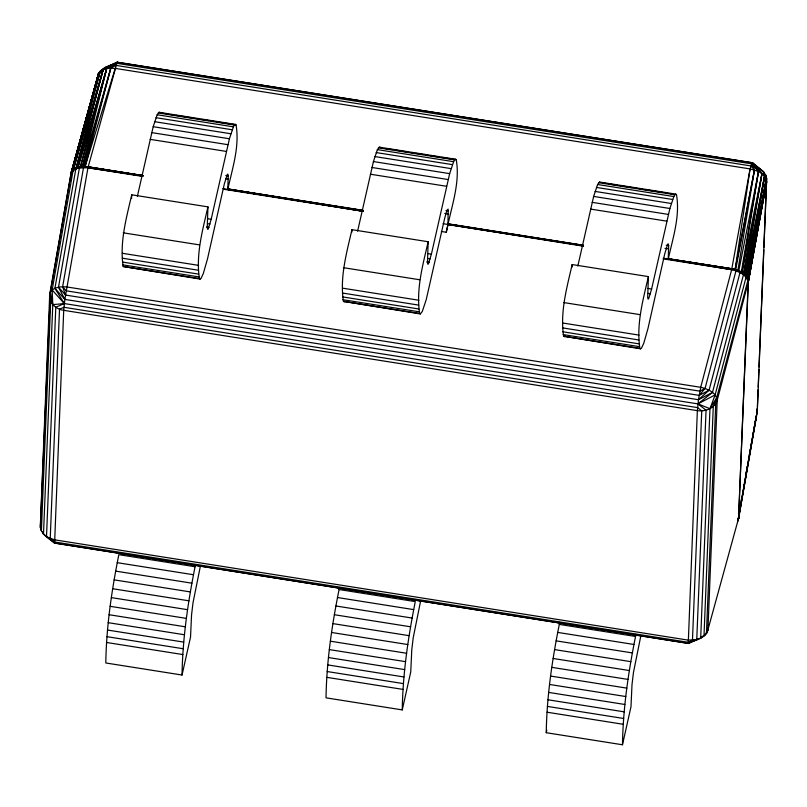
<?xml version="1.0" encoding="UTF-8"?>
<svg xmlns="http://www.w3.org/2000/svg" width="807" height="807" viewBox="0 0 807 807"><rect width="100%" height="100%" fill="white"/><g stroke="black" fill="none" stroke-linecap="round" stroke-linejoin="round"><path stroke-width="1.21" d="M363.029 211.141L227.796 189.413L228.21 175.886L227.907 174.211L227.312 174.272L224.275 184.167L207.54 258.775L203.263 273.694L201.014 278.435L200.126 279.091L123.189 266.512C119.486 242.463 126.356 218.092 131.723 194.81L207.954 206.874L207.238 227.574L207.55 229.238L208.145 229.188L211.182 219.292L229.43 138.764L233.394 126.83L234.444 125.024L235.331 124.369L236.027 124.873C239.78 146.41 232.446 168.098 227.897 188.949L362.999 211.293L223.589 189.242M446.271 232.255L448.006 224.477L448.127 209.084L446.695 210.909L444.506 219.03L426.247 299.568L422.283 311.492L420.346 313.953L343.419 301.374C339.707 277.336 346.576 252.964 351.943 229.672L428.174 241.747L427.468 262.436L427.771 264.111L428.366 264.06L431.402 254.155L449.66 173.626L453.615 161.693L454.664 159.887L455.552 159.231L456.258 159.746C460 181.282 452.666 202.971 448.117 223.811L446.271 232.255L441.348 231.478M752.618 436.658L756.381 415.696L737.911 520.808L738.839 517.206L737.911 520.808L738.627 518.155L748.16 282.601C747.161 274.773 738.425 271.233 731.646 269.689L668.236 259.148L668.66 245.621L668.357 243.946L667.762 244.007L664.726 253.902L647.981 328.51L643.704 343.439L641.454 348.17L640.576 348.826L563.639 336.247C559.937 312.208 566.807 287.827 572.173 264.545L648.404 276.609L647.688 297.309L647.991 298.973L648.586 298.923L651.622 289.027L669.881 208.499L673.845 196.565L674.894 194.759L675.772 194.104L676.478 194.618C680.23 216.145 672.897 237.833 668.347 258.684L663.324 258.371M142.95 175.492L88.145 166.817C81.658 165.264 71.016 167.009 70.592 175.321L100.411 71.026L117.56 62.25L105.132 67.475L98.605 73.286L71.369 172.012L50.367 292.094C46.887 300.9 55.239 309.394 63.713 310.322L697.359 410.652C705.227 411.893 714.699 408.372 717.221 400.232L748.16 282.601L766.136 178.983L765.601 174.857L763.503 171.72L752.396 162.772L117.186 62.23L103.195 69.311L100.411 71.026L98.605 73.286L71.157 172.547L49.711 294.545L40.411 524.005C38.897 533.286 48.662 538.168 54.604 543.071L688.25 643.391L698.317 638.519M668.347 258.684L731.858 268.741C738.798 269.659 747.968 273.644 748.361 281.683L738.516 518.881L757.269 412.014L766.589 181.827L766.65 178.297L765.601 174.857L765.5 177.369M200.126 279.091L199.42 278.576C195.718 254.538 202.587 230.166 207.954 206.874M420.346 313.953L419.65 313.449C415.938 289.41 422.807 265.029 428.174 241.747M640.576 348.826L639.87 348.311C636.168 324.273 643.038 299.901 648.404 276.609M70.471 180.99L71.157 172.547L77.795 167.12L106.756 68.262L117.186 62.23L752.396 162.772L763.503 171.72L766.589 181.827L748.16 282.601L748.382 280.796M97.788 78.471L98.605 73.286L105.132 67.475L117.56 62.25L103.195 69.311L73.034 170.741L52.152 289.965L52.788 304.653L43.497 534.113L54.604 543.071L688.633 643.421L693.849 640.405M195.516 564.597L195.062 566.726L118.831 554.661C111.709 590.341 106.342 626.514 105.808 662.971L182.039 675.035L190.533 637.026L191.552 614.944L193.004 602.789L200.469 565.717M131.571 198.542L131.723 194.81M182.039 675.035C182.574 638.589 187.94 602.415 195.062 566.726M339.515 587.395C332.111 623.761 326.603 660.661 326.028 697.833L402.259 709.908L410.753 671.898L411.772 649.817L413.234 637.661L420.699 600.579M351.842 232.164L351.943 229.672M402.259 709.908C402.804 673.462 408.171 637.278 415.282 601.598L339.051 589.524M640.919 635.452L633.455 672.524L632.002 684.679L630.983 706.761L622.479 744.77L546.248 732.706C546.823 695.533 552.331 658.633 559.735 622.268M572.072 267.036L572.173 264.545M622.479 744.77C623.054 707.608 628.562 670.708 635.966 634.342M694.686 640.102L688.25 643.391C694.333 640.022 702.352 639.215 706.458 633.001L715.759 403.54L716.727 397.599L748.139 279.525L766.136 178.983L764.562 176.178L752.023 162.742L750.076 168.915L731.646 269.689L700.708 387.31L698.499 399.727L697.359 410.652L688.25 643.391C694.938 639.901 706.004 638.408 707.931 629.692L717.221 400.232C716.212 392.404 707.487 388.863 700.708 387.31L67.052 286.989C61.251 286.445 53.988 286.818 50.367 292.094L40.35 527.536L40.864 526.85M757.38 407.222L758.096 389.61M758.197 387.098L758.903 369.485M759.004 366.973L763.745 249.988M763.846 247.477L766.65 178.297L747.363 277.558L747.665 279.968L766.589 181.827L748.24 282.309L766.589 181.827M117.186 62.23L88.013 167.442L64.853 299.397L63.713 310.322L54.604 543.071L52.173 540.387M748.392 281.29L748.301 282.016L748.382 281.482M748.16 282.601L748.392 280.927M738.627 518.155L707.214 632.355L703.997 635.896L713.287 406.425L716.727 397.599L709.978 408.705L697.954 403.893L64.298 303.563L54.926 288.291L75.808 169.077L103.195 69.311L106.756 68.262L115.23 68.393L750.076 168.915L735.147 269.356L735.984 270.839L705.046 388.47L699.175 395.39L65.518 295.059L58.497 287.201L79.389 167.977L80.307 166.575L106.756 68.262L116.642 63.299L751.478 163.811L758.509 171.457L761.959 173.616L745.143 274.662L746.061 277.305L715.113 394.926L709.978 408.705L700.688 638.166L702.554 636.511M752.023 162.742L758.509 171.457L742.037 272.231L743.449 274.784L712.5 392.404L697.954 403.893L706.054 410.228L696.754 639.689L688.068 640.112L54.412 539.792L46.503 536.736L55.794 307.265L64.298 303.563L52.152 289.965M54.926 288.291L64.853 299.397L698.499 399.727L709.071 390.205L740.009 272.574L737.911 270.214L754.464 169.853L751.478 163.811M752.588 163.892L752.396 162.772L764.562 176.178L747.363 277.558L746.061 277.305L745.95 275.52L764.562 176.178L763.503 171.72M758.509 171.457L741.361 271.828L740.009 272.574L738.829 270.577L758.509 171.457L750.076 168.915M764.562 176.178L747.1 277.094L746.061 277.305L764.562 176.178L745.143 274.662L743.449 274.784L761.959 173.616L752.396 162.772M738.516 518.881L756.391 415.686L737.911 520.808M65.518 295.059L62.633 286.747L83.525 167.533L110.862 67.949L116.642 63.299M738.698 514.372L739.141 511.91M741.129 500.804L741.572 498.343M743.56 487.236L744.004 484.765M744.447 482.304L744.841 479.893M745.991 473.669L746.435 471.197M746.879 468.736L747.282 466.315M748.422 460.101L748.835 457.67M749.31 455.168L749.723 452.727M750.187 450.235L752.164 439.149M40.864 521.544L40.713 525.902M101.823 69.755L98.605 73.286L72.186 170.66L73.034 170.741L73.518 169.278L79.389 167.977L82.506 166.383L110.862 67.949L115.986 65.397L750.823 165.919L754.464 169.853L735.712 269.508L735.984 270.839L737.911 270.214M70.653 175.008L71.157 172.547M754.464 169.853L735.147 269.356L731.646 269.689L663.203 258.855M137.382 196.313L153.199 126.689L157.163 114.755L159.1 112.294L235.331 124.369M357.612 231.175L373.429 161.561L377.383 149.628L379.32 147.167L455.552 159.231M577.832 266.048L593.649 196.424L597.614 184.49L599.54 182.029L675.772 194.104M546.248 732.706L546.803 730.254M71.258 172.869L98.605 73.286L71.258 172.869L71.53 171.699M106.756 68.262L80.781 166.514L79.389 167.977L78.299 166.978L106.756 68.262L82.506 166.383L83.525 167.533L85.139 166.434L88.013 167.442L143 176.017L87.933 167.765L79.389 167.977L77.795 167.12L103.195 69.311L76.857 167.432L75.808 169.077L76.11 167.725M110.862 67.949L85.139 166.434L87.933 167.765L142.698 176.44M103.195 69.311L75.808 169.077M73.508 169.288L100.411 71.026L105.132 67.475M70.804 174.373L98.605 73.286M115.23 68.393L85.139 166.434L142.849 175.946M743.449 274.784L761.959 173.616L742.037 272.231L740.009 272.574M738.496 518.941L738.163 519.668M97.889 75.949L98.868 73.75M707.931 629.692L706.458 633.001L707.214 632.355L705.348 634.02M688.633 643.421L689.168 642.352M344.115 301.889L345.003 301.233M564.345 336.751L565.223 336.095M705.046 388.47L699.921 391.153L66.275 290.833L62.633 286.747M699.175 395.39L709.071 390.205M698.499 399.727L712.5 392.404M697.954 403.893L715.113 394.926M688.25 643.391L698.206 638.508M110.135 65.791L112.284 65.458M64.298 303.563L52.788 304.653L50.367 292.094L50.7 301.515L41.399 530.986L40.996 527.889M141.85 175.512L88.084 167.13L142.879 175.805M731.858 268.741L668.307 258.835L735.147 269.356L731.717 269.367L668.277 258.997M447.946 224.598L583.31 245.721L448.016 224.285M163.488 113.394L159.1 112.294M165.949 113.777L168.401 114.17M170.862 114.564L173.323 114.947M175.785 115.34L178.246 115.724M180.697 116.117L194.225 118.256M196.686 118.649L199.147 119.032M201.599 119.426L204.06 119.819M206.521 120.203L208.983 120.596M211.444 120.979L213.895 121.373M216.357 121.766L229.884 123.905M232.345 124.288L236.027 124.873M382.478 148.064L379.32 147.167M384.939 148.458L387.4 148.841M389.862 149.234L392.313 149.618M394.774 150.011L408.302 152.15M410.763 152.543L413.224 152.927M415.676 153.32L418.137 153.713M420.598 154.097L423.06 154.49M425.511 154.873L427.972 155.267M430.434 155.66L439.038 157.022M441.5 157.405L443.961 157.799M446.422 158.192L456.258 159.746M603.939 183.128L606.39 183.512M608.851 183.905L617.456 185.267M619.917 185.66L632.214 187.607M634.675 187.991L637.137 188.384M639.588 188.777L642.049 189.161M644.511 189.554L662.951 192.47M665.412 192.863L667.873 193.246M670.335 193.64L672.786 194.033M158.212 112.95L234.444 125.024M378.433 147.822L454.664 159.887M598.663 182.685L674.894 194.759M157.163 114.755L233.394 126.83M377.383 149.628L453.615 161.693M597.614 184.49L673.845 196.565M155.963 117.691L232.194 129.756M376.183 152.553L452.414 164.628M596.413 187.426L672.645 199.49M154.631 121.686L230.863 133.76M374.862 156.558L451.093 168.623M595.082 191.42L671.313 203.495M153.199 126.689L229.43 138.764M373.429 161.561L449.66 173.626M593.649 196.424L669.881 208.499M151.686 132.61L227.917 144.675M371.916 167.483L448.147 179.547M592.136 202.345L668.367 214.42M150.122 139.349L226.353 151.413M370.342 174.211L446.574 186.286M590.563 209.084L666.794 221.148M225.748 175.492L228.21 175.886M445.978 210.365L448.44 210.748M666.199 245.227L668.66 245.621M225.748 178.781L228.21 179.164M444.738 213.452L448.43 214.037M664.968 248.324L668.65 248.899M227.897 188.949L363.2 210.365M448.117 223.811L583.421 245.237M227.856 189.1L363.16 210.526M448.087 223.973L583.39 245.389M227.826 189.262L363.13 210.677M448.046 224.124L583.35 245.55M222.873 188.636L363.089 210.839M443.093 223.7L583.552 246.236M207.49 218.707L211.182 219.292M427.71 253.569L431.402 254.155M647.94 288.442L651.622 289.027M207.56 223.65L210.022 224.033M427.781 258.512L430.242 258.906M648.011 293.385L650.472 293.768M206.521 227.019L208.983 227.413M426.752 261.892L429.213 262.275M123.229 232.82L199.46 244.884M343.449 267.682L419.68 279.757M563.669 302.554L639.901 314.619M122.392 253.297L198.623 265.372M342.622 288.17L418.853 300.234M562.842 323.032L639.073 335.107M122.281 258.179L198.512 270.254M342.511 293.052L418.742 305.117M562.731 327.914L638.962 339.989M122.382 262.053L198.613 274.118M342.602 296.915L418.833 308.99M562.832 331.788L639.063 343.863M122.684 264.847L198.915 276.912M342.904 299.71L419.136 311.784M563.135 334.582L639.366 346.647M123.189 266.512L199.42 278.576M343.419 301.374L419.65 313.449M563.639 336.247L639.87 348.311M559.281 624.396L635.513 636.461M117.227 562.671L193.458 574.735M337.457 597.533L413.688 609.608M557.677 632.406L633.909 644.47M115.663 571.114L191.895 583.189M335.883 605.986L412.115 618.051M556.104 640.849L632.335 652.924M114.14 579.86L190.371 591.924M334.36 614.722L410.592 626.797M554.591 649.595L630.822 661.659M112.698 588.737L188.929 600.812M332.918 623.609L409.149 635.674M553.148 658.472L629.379 670.546M111.366 597.614L187.597 609.678M331.586 632.476L407.817 644.551M551.806 667.349L628.038 679.423M110.156 606.319L186.387 618.394M330.376 641.192L406.607 653.267M550.596 676.064L626.827 688.129M109.086 614.722L185.317 626.797M329.317 649.595L405.548 661.659M549.537 684.457L625.768 696.532M108.188 622.671L184.42 634.746M328.419 657.544L404.65 669.608M548.639 692.406L624.87 704.481M107.472 630.035L183.703 642.1M327.703 664.897L403.934 676.972M547.923 699.77L624.154 711.835M106.958 636.673L183.189 648.737M327.178 671.535L403.409 683.61M547.398 706.407L623.629 718.482M106.635 642.483L182.866 654.558M326.855 677.355L403.086 689.42M547.085 712.218L623.317 724.293M227.796 189.413L363.059 210.99M88.145 166.817L142.92 175.633M756.774 167.17L760.497 169.097M599.54 182.029L600.247 182.543M52.213 540.357L54.604 543.071M58.497 287.201L64.853 299.397M42.741 532.045L43.497 534.113L42.973 531.884M757.329 408.483L756.603 414.455L757.329 408.483M59.516 309.202L50.226 538.673L54.412 541.941L688.058 642.271L692.456 640.355L701.747 410.884L697.571 407.616L63.914 307.285L59.516 309.202M748.392 281.108L748.24 282.309L748.392 281.088M702.625 636.34L700.476 637.429L702.625 636.34"/></g></svg>
